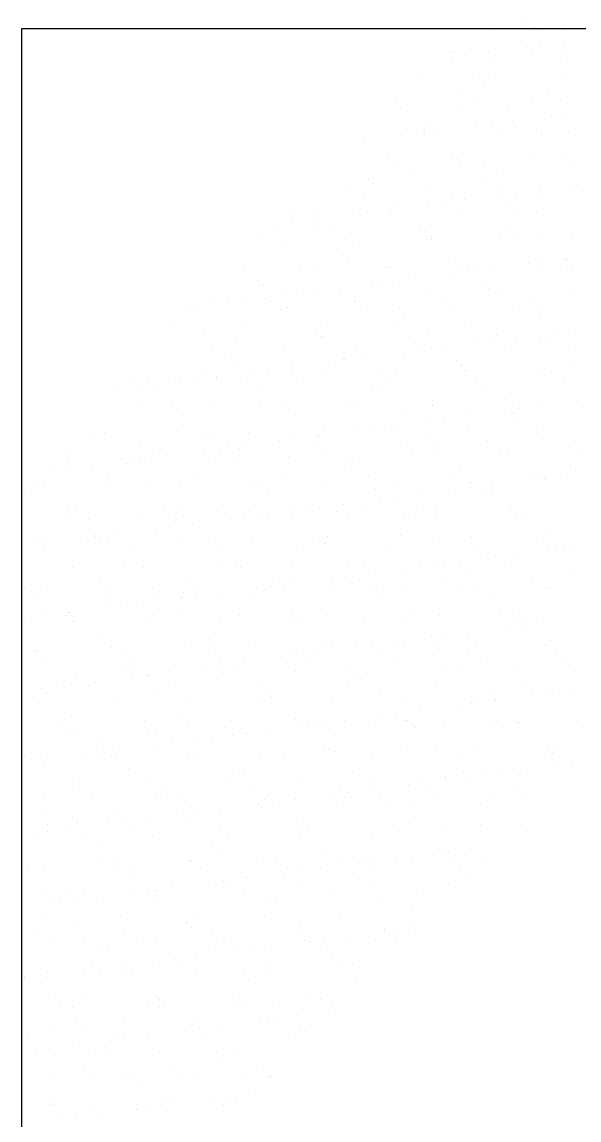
# Model space of a CAD drawing. Header units: inches. Extents: x 8.4 to 50.9, y 14.4 to 39.2.
# Drawn here: x 9.2084 to 9.3085, y 25.3516 to 25.5487 of the extents above; entities that cross this region are included whole.
import ezdxf

# ---------------------------------------------------------------- set-up
doc = ezdxf.new("R2010")
doc.units = ezdxf.units.IN
doc.header["$MEASUREMENT"] = 0
doc.layers.add('02', color=2, linetype='Continuous')

msp = doc.modelspace()

# ---------------------------------------------------------------- linework, layer by layer
at = {"layer": '02'}
for p, q in [((9.2084, 24.95396), (9.2084, 25.5475)), ((9.2084, 25.5475), (9.4084, 25.5475)), ((9.2931, 25.54829), (9.2931, 25.54829)), ((9.29895, 25.54867), (9.29895, 25.54867)), ((9.30058, 25.54759), (9.30058, 25.54759)), ((9.30106, 25.54732), (9.30106, 25.54732)), ((9.30589, 25.54823), (9.30589, 25.54823)), ((9.29894, 25.54412), (9.29894, 25.54412)), ((9.29986, 25.5436), (9.29986, 25.5436)), ((9.30155, 25.54447), (9.30155, 25.54447)), ((9.30561, 25.545), (9.30561, 25.545)), ((9.28549, 25.54235), (9.28549, 25.54235)), ((9.28555, 25.5432), (9.28555, 25.5432)), ((9.28636, 25.54312), (9.28636, 25.54312)), ((9.28809, 25.54269), (9.28809, 25.54269)), ((9.29215, 25.54323), (9.29215, 25.54323)), ((9.29308, 25.54246), (9.29308, 25.54246)), ((9.30556, 25.54303), (9.30556, 25.54303)), ((9.30648, 25.54219), (9.30648, 25.54219)), ((9.28033, 25.53849), (9.28033, 25.53849)), ((9.29053, 25.53864), (9.29053, 25.53864)), ((9.29145, 25.5378), (9.29145, 25.5378)), ((9.29341, 25.53866), (9.29341, 25.53866)), ((9.30621, 25.5386), (9.30621, 25.5386)), ((9.28742, 25.53612), (9.28742, 25.53612)), ((9.30299, 25.53615), (9.30299, 25.53615)), ((9.27549, 25.53425), (9.27549, 25.53425)), ((9.28952, 25.53478), (9.28952, 25.53478)), ((9.2958, 25.53381), (9.2958, 25.53381)), ((9.30018, 25.53397), (9.30018, 25.53397)), ((9.30509, 25.5348), (9.30509, 25.5348)), ((9.27642, 25.53341), (9.27642, 25.53341)), ((9.28667, 25.53348), (9.28667, 25.53348)), ((9.30355, 25.53178), (9.30355, 25.53178)), ((9.30616, 25.53213), (9.30616, 25.53213)), ((9.28154, 25.52991), (9.28154, 25.52991)), ((9.2901, 25.53001), (9.2901, 25.53001)), ((9.2927, 25.53036), (9.2927, 25.53036)), ((9.29676, 25.53089), (9.29676, 25.53089)), ((9.29711, 25.52994), (9.29711, 25.52994)), ((9.27664, 25.52824), (9.27664, 25.52824)), ((9.27924, 25.52858), (9.27924, 25.52858)), ((9.28064, 25.52886), (9.28064, 25.52886)), ((9.28077, 25.52942), (9.28077, 25.52942)), ((9.2833, 25.52912), (9.2833, 25.52912)), ((9.29373, 25.52902), (9.29373, 25.52902)), ((9.30077, 25.52925), (9.30077, 25.52925)), ((9.30169, 25.52841), (9.30169, 25.52841)), ((9.30652, 25.52896), (9.30652, 25.52896)), ((9.26985, 25.52735), (9.26985, 25.52735)), ((9.2742, 25.52391), (9.2742, 25.52391)), ((9.28574, 25.52486), (9.28574, 25.52486)), ((9.28666, 25.52402), (9.28666, 25.52402)), ((9.28699, 25.52385), (9.28699, 25.52385)), ((9.30049, 25.52434), (9.30049, 25.52434)), ((9.30604, 25.52442), (9.30604, 25.52442)), ((9.27588, 25.52357), (9.27588, 25.52357)), ((9.27799, 25.52223), (9.27799, 25.52223)), ((9.29145, 25.5236), (9.29145, 25.5236)), ((9.29356, 25.52226), (9.29356, 25.52226)), ((9.30702, 25.52363), (9.30702, 25.52363)), ((9.27071, 25.52047), (9.27071, 25.52047)), ((9.29101, 25.52003), (9.29101, 25.52003)), ((9.26745, 25.51874), (9.26745, 25.51874)), ((9.27163, 25.51963), (9.27163, 25.51963)), ((9.28096, 25.51922), (9.28096, 25.51922)), ((9.29404, 25.51939), (9.29404, 25.51939)), ((9.29731, 25.51802), (9.29731, 25.51802)), ((9.30137, 25.51855), (9.30137, 25.51855)), ((9.30684, 25.51933), (9.30684, 25.51933)), ((9.30816, 25.51945), (9.30816, 25.51945)), ((9.27001, 25.51736), (9.27001, 25.51736)), ((9.28125, 25.5159), (9.28125, 25.5159)), ((9.28385, 25.51624), (9.28385, 25.51624)), ((9.28558, 25.51739), (9.28558, 25.51739)), ((9.28791, 25.51678), (9.28791, 25.51678)), ((9.29471, 25.51767), (9.29471, 25.51767)), ((9.30115, 25.51742), (9.30115, 25.51742)), ((9.2566, 25.51524), (9.2566, 25.51524)), ((9.26142, 25.51411), (9.26142, 25.51411)), ((9.26779, 25.51413), (9.26779, 25.51413)), ((9.27039, 25.51447), (9.27039, 25.51447)), ((9.27446, 25.51501), (9.27446, 25.51501)), ((9.27451, 25.51428), (9.27451, 25.51428)), ((9.27598, 25.51564), (9.27598, 25.51564)), ((9.2873, 25.51421), (9.2873, 25.51421)), ((9.29599, 25.51547), (9.29599, 25.51547)), ((9.29691, 25.51463), (9.29691, 25.51463)), ((9.30081, 25.5147), (9.30081, 25.5147)), ((9.25433, 25.51236), (9.25433, 25.51236)), ((9.25693, 25.5127), (9.25693, 25.5127)), ((9.261, 25.51324), (9.261, 25.51324)), ((9.26095, 25.51126), (9.26095, 25.51126)), ((9.26435, 25.51102), (9.26435, 25.51102)), ((9.27992, 25.51105), (9.27992, 25.51105)), ((9.28096, 25.51108), (9.28096, 25.51108)), ((9.28188, 25.51024), (9.28188, 25.51024)), ((9.29549, 25.51108), (9.29549, 25.51108)), ((9.30126, 25.51064), (9.30126, 25.51064)), ((9.25089, 25.50965), (9.25089, 25.50965)), ((9.25498, 25.50916), (9.25498, 25.50916)), ((9.26646, 25.50968), (9.26646, 25.50968)), ((9.26777, 25.5091), (9.26777, 25.5091)), ((9.28127, 25.50959), (9.28127, 25.50959)), ((9.28203, 25.50971), (9.28203, 25.50971)), ((9.29436, 25.50976), (9.29436, 25.50976)), ((9.2976, 25.50973), (9.2976, 25.50973)), ((9.30715, 25.50969), (9.30715, 25.50969)), ((9.26593, 25.5067), (9.26593, 25.5067)), ((9.28623, 25.50625), (9.28623, 25.50625)), ((9.30598, 25.50621), (9.30598, 25.50621)), ((9.30624, 25.50608), (9.30624, 25.50608)), ((9.24823, 25.50399), (9.24823, 25.50399)), ((9.25848, 25.50481), (9.25848, 25.50481)), ((9.26174, 25.50448), (9.26174, 25.50448)), ((9.26685, 25.50585), (9.26685, 25.50585)), ((9.27405, 25.50484), (9.27405, 25.50484)), ((9.27483, 25.50464), (9.27483, 25.50464)), ((9.28762, 25.50458), (9.28762, 25.50458)), ((9.28962, 25.50487), (9.28962, 25.50487)), ((9.29252, 25.50444), (9.29252, 25.50444)), ((9.29932, 25.50534), (9.29932, 25.50534)), ((9.30112, 25.50507), (9.30112, 25.50507)), ((9.30192, 25.50568), (9.30192, 25.50568)), ((9.30519, 25.5049), (9.30519, 25.5049)), ((9.30716, 25.50524), (9.30716, 25.50524)), ((9.2509, 25.50231), (9.2509, 25.50231)), ((9.275, 25.50213), (9.275, 25.50213)), ((9.27907, 25.50267), (9.27907, 25.50267)), ((9.28586, 25.50356), (9.28586, 25.50356)), ((9.28846, 25.50391), (9.28846, 25.50391)), ((9.25182, 25.50146), (9.25182, 25.50146)), ((9.26154, 25.50036), (9.26154, 25.50036)), ((9.26561, 25.5009), (9.26561, 25.5009)), ((9.2712, 25.50187), (9.2712, 25.50187)), ((9.2724, 25.50179), (9.2724, 25.50179)), ((9.29121, 25.50169), (9.29121, 25.50169)), ((9.29213, 25.50085), (9.29213, 25.50085)), ((9.29467, 25.50012), (9.29467, 25.50012)), ((9.30747, 25.50006), (9.30747, 25.50006)), ((9.2422, 25.49936), (9.2422, 25.49936)), ((9.24548, 25.49825), (9.24548, 25.49825)), ((9.24808, 25.49859), (9.24808, 25.49859)), ((9.25215, 25.49913), (9.25215, 25.49913)), ((9.25282, 25.49847), (9.25282, 25.49847)), ((9.25529, 25.49953), (9.25529, 25.49953)), ((9.25894, 25.50002), (9.25894, 25.50002)), ((9.26808, 25.49947), (9.26808, 25.49947)), ((9.26839, 25.4985), (9.26839, 25.4985)), ((9.28159, 25.49995), (9.28159, 25.49995)), ((9.28396, 25.49853), (9.28396, 25.49853)), ((9.29953, 25.49856), (9.29953, 25.49856)), ((9.23869, 25.49735), (9.23869, 25.49735)), ((9.23936, 25.4971), (9.23936, 25.4971)), ((9.25493, 25.49713), (9.25493, 25.49713)), ((9.25617, 25.49748), (9.25617, 25.49748)), ((9.2705, 25.49716), (9.2705, 25.49716)), ((9.27618, 25.4973), (9.27618, 25.4973)), ((9.2771, 25.49646), (9.2771, 25.49646)), ((9.28607, 25.49719), (9.28607, 25.49719)), ((9.29648, 25.49686), (9.29648, 25.49686)), ((9.30164, 25.49721), (9.30164, 25.49721)), ((9.23576, 25.49442), (9.23576, 25.49442)), ((9.24855, 25.49435), (9.24855, 25.49435)), ((9.26205, 25.49484), (9.26205, 25.49484)), ((9.27514, 25.49501), (9.27514, 25.49501)), ((9.28793, 25.49495), (9.28793, 25.49495)), ((9.30144, 25.49543), (9.30144, 25.49543)), ((9.24114, 25.49309), (9.24114, 25.49309)), ((9.24695, 25.49227), (9.24695, 25.49227)), ((9.26115, 25.49292), (9.26115, 25.49292)), ((9.26252, 25.49229), (9.26252, 25.49229)), ((9.27809, 25.49232), (9.27809, 25.49232)), ((9.28145, 25.49247), (9.28145, 25.49247)), ((9.29366, 25.49235), (9.29366, 25.49235)), ((9.30146, 25.4923), (9.30146, 25.4923)), ((9.30393, 25.493), (9.30393, 25.493)), ((9.30653, 25.49334), (9.30653, 25.49334)), ((9.26207, 25.49207), (9.26207, 25.49207)), ((9.2819, 25.49032), (9.2819, 25.49032)), ((9.28368, 25.49033), (9.28368, 25.49033)), ((9.29047, 25.49122), (9.29047, 25.49122)), ((9.29307, 25.49157), (9.29307, 25.49157)), ((9.29499, 25.49049), (9.29499, 25.49049)), ((9.29713, 25.4921), (9.29713, 25.4921)), ((9.30238, 25.49146), (9.30238, 25.49146)), ((9.30778, 25.49043), (9.30778, 25.49043)), ((9.24252, 25.48973), (9.24252, 25.48973)), ((9.24612, 25.48853), (9.24612, 25.48853)), ((9.25561, 25.48989), (9.25561, 25.48989)), ((9.2684, 25.48983), (9.2684, 25.48983)), ((9.27022, 25.48856), (9.27022, 25.48856)), ((9.27701, 25.48945), (9.27701, 25.48945)), ((9.27961, 25.4898), (9.27961, 25.4898)), ((9.24704, 25.48768), (9.24704, 25.48768)), ((9.25269, 25.48625), (9.25269, 25.48625)), ((9.25676, 25.48679), (9.25676, 25.48679)), ((9.26355, 25.48768), (9.26355, 25.48768)), ((9.26615, 25.48802), (9.26615, 25.48802)), ((9.26642, 25.48809), (9.26642, 25.48809)), ((9.28643, 25.48791), (9.28643, 25.48791)), ((9.28735, 25.48707), (9.28735, 25.48707)), ((9.30673, 25.48747), (9.30673, 25.48747)), ((9.22782, 25.48455), (9.22782, 25.48455)), ((9.23607, 25.48478), (9.23607, 25.48478)), ((9.23923, 25.48448), (9.23923, 25.48448)), ((9.24129, 25.48592), (9.24129, 25.48592)), ((9.2433, 25.48501), (9.2433, 25.48501)), ((9.24339, 25.48458), (9.24339, 25.48458)), ((9.24886, 25.48472), (9.24886, 25.48472)), ((9.25009, 25.48591), (9.25009, 25.48591)), ((9.25686, 25.48595), (9.25686, 25.48595)), ((9.25896, 25.48461), (9.25896, 25.48461)), ((9.26237, 25.48521), (9.26237, 25.48521)), ((9.27243, 25.48598), (9.27243, 25.48598)), ((9.27453, 25.48464), (9.27453, 25.48464)), ((9.27546, 25.48537), (9.27546, 25.48537)), ((9.288, 25.48601), (9.288, 25.48601)), ((9.28825, 25.48531), (9.28825, 25.48531)), ((9.29011, 25.48467), (9.29011, 25.48467)), ((9.30175, 25.4858), (9.30175, 25.4858)), ((9.30357, 25.48604), (9.30357, 25.48604)), ((9.30568, 25.48469), (9.30568, 25.48469)), ((9.22577, 25.48271), (9.22577, 25.48271)), ((9.22984, 25.48324), (9.22984, 25.48324)), ((9.23109, 25.48414), (9.23109, 25.48414)), ((9.23201, 25.4833), (9.23201, 25.4833)), ((9.23663, 25.48414), (9.23663, 25.48414)), ((9.25139, 25.4837), (9.25139, 25.4837)), ((9.2714, 25.48353), (9.2714, 25.48353)), ((9.27232, 25.48268), (9.27232, 25.48268)), ((9.2917, 25.48308), (9.2917, 25.48308)), ((9.28222, 25.48069), (9.28222, 25.48069)), ((9.2953, 25.48085), (9.2953, 25.48085)), ((9.3081, 25.48079), (9.3081, 25.48079)), ((9.22933, 25.47961), (9.22933, 25.47961)), ((9.23541, 25.47972), (9.23541, 25.47972)), ((9.23636, 25.47931), (9.23636, 25.47931)), ((9.24283, 25.48009), (9.24283, 25.48009)), ((9.25098, 25.47974), (9.25098, 25.47974)), ((9.25592, 25.48026), (9.25592, 25.48026)), ((9.25636, 25.47914), (9.25636, 25.47914)), ((9.26655, 25.47977), (9.26655, 25.47977)), ((9.26871, 25.4802), (9.26871, 25.4802)), ((9.27667, 25.4787), (9.27667, 25.4787)), ((9.28213, 25.4798), (9.28213, 25.4798)), ((9.29508, 25.47889), (9.29508, 25.47889)), ((9.29667, 25.47852), (9.29667, 25.47852)), ((9.29768, 25.47923), (9.29768, 25.47923)), ((9.2977, 25.47983), (9.2977, 25.47983)), ((9.30174, 25.47976), (9.30174, 25.47976)), ((9.25729, 25.47829), (9.25729, 25.47829)), ((9.28162, 25.47711), (9.28162, 25.47711)), ((9.28422, 25.47746), (9.28422, 25.47746)), ((9.28829, 25.47799), (9.28829, 25.47799)), ((9.2976, 25.47768), (9.2976, 25.47768)), ((9.22133, 25.47492), (9.22133, 25.47492)), ((9.2233, 25.47498), (9.2233, 25.47498)), ((9.23639, 25.47515), (9.23639, 25.47515)), ((9.24133, 25.47475), (9.24133, 25.47475)), ((9.24918, 25.47509), (9.24918, 25.47509)), ((9.26137, 25.47445), (9.26137, 25.47445)), ((9.26268, 25.47557), (9.26268, 25.47557)), ((9.26816, 25.47534), (9.26816, 25.47534)), ((9.27076, 25.47568), (9.27076, 25.47568)), ((9.27483, 25.47622), (9.27483, 25.47622)), ((9.27577, 25.47574), (9.27577, 25.47574)), ((9.28856, 25.47568), (9.28856, 25.47568)), ((9.30207, 25.47616), (9.30207, 25.47616)), ((9.22975, 25.47337), (9.22975, 25.47337)), ((9.24226, 25.4739), (9.24226, 25.4739)), ((9.24532, 25.4734), (9.24532, 25.4734)), ((9.24791, 25.47268), (9.24791, 25.47268)), ((9.2547, 25.47357), (9.2547, 25.47357)), ((9.2573, 25.47391), (9.2573, 25.47391)), ((9.26089, 25.47343), (9.26089, 25.47343)), ((9.26164, 25.47431), (9.26164, 25.47431)), ((9.27646, 25.47346), (9.27646, 25.47346)), ((9.28164, 25.47414), (9.28164, 25.47414)), ((9.28257, 25.47329), (9.28257, 25.47329)), ((9.29204, 25.47349), (9.29204, 25.47349)), ((9.30195, 25.47369), (9.30195, 25.47369)), ((9.30761, 25.47352), (9.30761, 25.47352)), ((9.21629, 25.472), (9.21629, 25.472)), ((9.23186, 25.47203), (9.23186, 25.47203)), ((9.23445, 25.4709), (9.23445, 25.4709)), ((9.24124, 25.4718), (9.24124, 25.4718)), ((9.24384, 25.47214), (9.24384, 25.47214)), ((9.24743, 25.47206), (9.24743, 25.47206)), ((9.25624, 25.47063), (9.25624, 25.47063)), ((9.263, 25.47209), (9.263, 25.47209)), ((9.26903, 25.47057), (9.26903, 25.47057)), ((9.27857, 25.47212), (9.27857, 25.47212)), ((9.28253, 25.47105), (9.28253, 25.47105)), ((9.29414, 25.47214), (9.29414, 25.47214)), ((9.29562, 25.47122), (9.29562, 25.47122)), ((9.30841, 25.47116), (9.30841, 25.47116)), ((9.21685, 25.47003), (9.21685, 25.47003)), ((9.21693, 25.4686), (9.21693, 25.4686)), ((9.22099, 25.46913), (9.22099, 25.46913)), ((9.2263, 25.47036), (9.2263, 25.47036)), ((9.22722, 25.46952), (9.22722, 25.46952)), ((9.22778, 25.47003), (9.22778, 25.47003)), ((9.22964, 25.46997), (9.22964, 25.46997)), ((9.23038, 25.47037), (9.23038, 25.47037)), ((9.24315, 25.47046), (9.24315, 25.47046)), ((9.24661, 25.46992), (9.24661, 25.46992)), ((9.26661, 25.46975), (9.26661, 25.46975)), ((9.26753, 25.4689), (9.26753, 25.4689)), ((9.28691, 25.4693), (9.28691, 25.4693)), ((9.30692, 25.46913), (9.30692, 25.46913)), ((9.21432, 25.46825), (9.21432, 25.46825)), ((9.22388, 25.46717), (9.22388, 25.46717)), ((9.23945, 25.4672), (9.23945, 25.4672)), ((9.25502, 25.46722), (9.25502, 25.46722)), ((9.27059, 25.46725), (9.27059, 25.46725)), ((9.28616, 25.46728), (9.28616, 25.46728)), ((9.29969, 25.46655), (9.29969, 25.46655)), ((9.30173, 25.46731), (9.30173, 25.46731)), ((9.30229, 25.46689), (9.30229, 25.46689)), ((9.30635, 25.46742), (9.30635, 25.46742)), ((9.30784, 25.46829), (9.30784, 25.46829)), ((9.21011, 25.46486), (9.21011, 25.46486)), ((9.21127, 25.46597), (9.21127, 25.46597)), ((9.21219, 25.46513), (9.21219, 25.46513)), ((9.22361, 25.46535), (9.22361, 25.46535)), ((9.23157, 25.46553), (9.23157, 25.46553)), ((9.2367, 25.46551), (9.2367, 25.46551)), ((9.24949, 25.46545), (9.24949, 25.46545)), ((9.25158, 25.46536), (9.25158, 25.46536)), ((9.263, 25.46594), (9.263, 25.46594)), ((9.27188, 25.46492), (9.27188, 25.46492)), ((9.27609, 25.46611), (9.27609, 25.46611)), ((9.28623, 25.46477), (9.28623, 25.46477)), ((9.28883, 25.46512), (9.28883, 25.46512)), ((9.28888, 25.46604), (9.28888, 25.46604)), ((9.29189, 25.46474), (9.29189, 25.46474)), ((9.2929, 25.46565), (9.2929, 25.46565)), ((9.30238, 25.46653), (9.30238, 25.46653)), ((9.2525, 25.46451), (9.2525, 25.46451)), ((9.27277, 25.463), (9.27277, 25.463)), ((9.27537, 25.46335), (9.27537, 25.46335)), ((9.27944, 25.46388), (9.27944, 25.46388)), ((9.29281, 25.4639), (9.29281, 25.4639)), ((9.21654, 25.46114), (9.21654, 25.46114)), ((9.21822, 25.46083), (9.21822, 25.46083)), ((9.23379, 25.46085), (9.23379, 25.46085)), ((9.23655, 25.46097), (9.23655, 25.46097)), ((9.24346, 25.46083), (9.24346, 25.46083)), ((9.24936, 25.46088), (9.24936, 25.46088)), ((9.25655, 25.46099), (9.25655, 25.46099)), ((9.25931, 25.46123), (9.25931, 25.46123)), ((9.26191, 25.46157), (9.26191, 25.46157)), ((9.26493, 25.46091), (9.26493, 25.46091)), ((9.26598, 25.46211), (9.26598, 25.46211)), ((9.26934, 25.46093), (9.26934, 25.46093)), ((9.2805, 25.46094), (9.2805, 25.46094)), ((9.28285, 25.46142), (9.28285, 25.46142)), ((9.29593, 25.46158), (9.29593, 25.46158)), ((9.29607, 25.46097), (9.29607, 25.46097)), ((9.21717, 25.4604), (9.21717, 25.4604)), ((9.22033, 25.45948), (9.22033, 25.45948)), ((9.22996, 25.46034), (9.22996, 25.46034)), ((9.2359, 25.45951), (9.2359, 25.45951)), ((9.23747, 25.46013), (9.23747, 25.46013)), ((9.24585, 25.45946), (9.24585, 25.45946)), ((9.24845, 25.4598), (9.24845, 25.4598)), ((9.25147, 25.45954), (9.25147, 25.45954)), ((9.25252, 25.46034), (9.25252, 25.46034)), ((9.25685, 25.46053), (9.25685, 25.46053)), ((9.26704, 25.45957), (9.26704, 25.45957)), ((9.27686, 25.46036), (9.27686, 25.46036)), ((9.27778, 25.45951), (9.27778, 25.45951)), ((9.28261, 25.4596), (9.28261, 25.4596)), ((9.29716, 25.45991), (9.29716, 25.45991)), ((9.29818, 25.45962), (9.29818, 25.45962)), ((9.2256, 25.45679), (9.2256, 25.45679)), ((9.23239, 25.45769), (9.23239, 25.45769)), ((9.23499, 25.45803), (9.23499, 25.45803)), ((9.23906, 25.45856), (9.23906, 25.45856)), ((9.3027, 25.4569), (9.3027, 25.4569)), ((9.21043, 25.45523), (9.21043, 25.45523)), ((9.21214, 25.45502), (9.21214, 25.45502)), ((9.21893, 25.45592), (9.21893, 25.45592)), ((9.22152, 25.45658), (9.22152, 25.45658)), ((9.22154, 25.45626), (9.22154, 25.45626)), ((9.22244, 25.45574), (9.22244, 25.45574)), ((9.22393, 25.45571), (9.22393, 25.45571)), ((9.23702, 25.45588), (9.23702, 25.45588)), ((9.24182, 25.45614), (9.24182, 25.45614)), ((9.24981, 25.45582), (9.24981, 25.45582)), ((9.26183, 25.45597), (9.26183, 25.45597)), ((9.26275, 25.45512), (9.26275, 25.45512)), ((9.26331, 25.4563), (9.26331, 25.4563)), ((9.27463, 25.45473), (9.27463, 25.45473)), ((9.2764, 25.45647), (9.2764, 25.45647)), ((9.28213, 25.45553), (9.28213, 25.45553)), ((9.28919, 25.45641), (9.28919, 25.45641)), ((9.2902, 25.45476), (9.2902, 25.45476)), ((9.30214, 25.45535), (9.30214, 25.45535)), ((9.30577, 25.45479), (9.30577, 25.45479)), ((9.21235, 25.45462), (9.21235, 25.45462)), ((9.22792, 25.45465), (9.22792, 25.45465)), ((9.24349, 25.45468), (9.24349, 25.45468)), ((9.25906, 25.4547), (9.25906, 25.4547)), ((9.29344, 25.45278), (9.29344, 25.45278)), ((9.29751, 25.45331), (9.29751, 25.45331)), ((9.30306, 25.45451), (9.30306, 25.45451)), ((9.3043, 25.45421), (9.3043, 25.45421)), ((9.3069, 25.45455), (9.3069, 25.45455)), ((9.22679, 25.45175), (9.22679, 25.45175)), ((9.24378, 25.45119), (9.24378, 25.45119)), ((9.2468, 25.45158), (9.2468, 25.45158)), ((9.25687, 25.45136), (9.25687, 25.45136)), ((9.2671, 25.45114), (9.2671, 25.45114)), ((9.26966, 25.4513), (9.26966, 25.4513)), ((9.27998, 25.45101), (9.27998, 25.45101)), ((9.28316, 25.45178), (9.28316, 25.45178)), ((9.28405, 25.45154), (9.28405, 25.45154)), ((9.28711, 25.45097), (9.28711, 25.45097)), ((9.29084, 25.45244), (9.29084, 25.45244)), ((9.29625, 25.45195), (9.29625, 25.45195)), ((9.21748, 25.45077), (9.21748, 25.45077)), ((9.23027, 25.4507), (9.23027, 25.4507)), ((9.24772, 25.45073), (9.24772, 25.45073)), ((9.26392, 25.44889), (9.26392, 25.44889)), ((9.26652, 25.44923), (9.26652, 25.44923)), ((9.27059, 25.44977), (9.27059, 25.44977)), ((9.27738, 25.45066), (9.27738, 25.45066)), ((9.28803, 25.45012), (9.28803, 25.45012)), ((9.30741, 25.45052), (9.30741, 25.45052)), ((9.2088, 25.44693), (9.2088, 25.44693)), ((9.21176, 25.44736), (9.21176, 25.44736)), ((9.22226, 25.44831), (9.22226, 25.44831)), ((9.22437, 25.44696), (9.22437, 25.44696)), ((9.23177, 25.44719), (9.23177, 25.44719)), ((9.23783, 25.44833), (9.23783, 25.44833)), ((9.23994, 25.44699), (9.23994, 25.44699)), ((9.25046, 25.44712), (9.25046, 25.44712)), ((9.25306, 25.44746), (9.25306, 25.44746)), ((9.2534, 25.44836), (9.2534, 25.44836)), ((9.25551, 25.44702), (9.25551, 25.44702)), ((9.25713, 25.448), (9.25713, 25.448)), ((9.26897, 25.44839), (9.26897, 25.44839)), ((9.27108, 25.44705), (9.27108, 25.44705)), ((9.28454, 25.44842), (9.28454, 25.44842)), ((9.28665, 25.44708), (9.28665, 25.44708)), ((9.30011, 25.44845), (9.30011, 25.44845)), ((9.30222, 25.4471), (9.30222, 25.4471)), ((9.30301, 25.44726), (9.30301, 25.44726)), ((9.21074, 25.44559), (9.21074, 25.44559)), ((9.22424, 25.44608), (9.22424, 25.44608)), ((9.23269, 25.44635), (9.23269, 25.44635)), ((9.237, 25.44535), (9.237, 25.44535)), ((9.23733, 25.44625), (9.23733, 25.44625)), ((9.2396, 25.44569), (9.2396, 25.44569)), ((9.24367, 25.44623), (9.24367, 25.44623)), ((9.25012, 25.44618), (9.25012, 25.44618)), ((9.25207, 25.44675), (9.25207, 25.44675)), ((9.26363, 25.44667), (9.26363, 25.44667)), ((9.27208, 25.44658), (9.27208, 25.44658)), ((9.273, 25.44573), (9.273, 25.44573)), ((9.27672, 25.44684), (9.27672, 25.44684)), ((9.28951, 25.44678), (9.28951, 25.44678)), ((9.29238, 25.44613), (9.29238, 25.44613)), ((9.22354, 25.44358), (9.22354, 25.44358)), ((9.22615, 25.44392), (9.22615, 25.44392)), ((9.23021, 25.44445), (9.23021, 25.44445)), ((9.21008, 25.4418), (9.21008, 25.4418)), ((9.21269, 25.44215), (9.21269, 25.44215)), ((9.21639, 25.4421), (9.21639, 25.4421)), ((9.21674, 25.4428), (9.21674, 25.4428)), ((9.21675, 25.44268), (9.21675, 25.44268)), ((9.21766, 25.44196), (9.21766, 25.44196)), ((9.2178, 25.44113), (9.2178, 25.44113)), ((9.23059, 25.44107), (9.23059, 25.44107)), ((9.23196, 25.44213), (9.23196, 25.44213)), ((9.23704, 25.44236), (9.23704, 25.44236)), ((9.24409, 25.44156), (9.24409, 25.44156)), ((9.24753, 25.44215), (9.24753, 25.44215)), ((9.25705, 25.44219), (9.25705, 25.44219)), ((9.25718, 25.44172), (9.25718, 25.44172)), ((9.25797, 25.44134), (9.25797, 25.44134)), ((9.2631, 25.44218), (9.2631, 25.44218)), ((9.26997, 25.44166), (9.26997, 25.44166)), ((9.27735, 25.44175), (9.27735, 25.44175)), ((9.27867, 25.44221), (9.27867, 25.44221)), ((9.28348, 25.44215), (9.28348, 25.44215)), ((9.29424, 25.44224), (9.29424, 25.44224)), ((9.29656, 25.44232), (9.29656, 25.44232)), ((9.29736, 25.44157), (9.29736, 25.44157)), ((9.30212, 25.44097), (9.30212, 25.44097)), ((9.28866, 25.4392), (9.28866, 25.4392)), ((9.29545, 25.4401), (9.29545, 25.4401)), ((9.29805, 25.44044), (9.29805, 25.44044)), ((9.29828, 25.44073), (9.29828, 25.44073)), ((9.22201, 25.43797), (9.22201, 25.43797)), ((9.24202, 25.4378), (9.24202, 25.4378)), ((9.26232, 25.43736), (9.26232, 25.43736)), ((9.26394, 25.43704), (9.26394, 25.43704)), ((9.2752, 25.43743), (9.2752, 25.43743)), ((9.27703, 25.4372), (9.27703, 25.4372)), ((9.28199, 25.43833), (9.28199, 25.43833)), ((9.28233, 25.43719), (9.28233, 25.43719)), ((9.28459, 25.43867), (9.28459, 25.43867)), ((9.28982, 25.43714), (9.28982, 25.43714)), ((9.30333, 25.43763), (9.30333, 25.43763)), ((9.21073, 25.43576), (9.21073, 25.43576)), ((9.21106, 25.43596), (9.21106, 25.43596)), ((9.22456, 25.43644), (9.22456, 25.43644)), ((9.2263, 25.43579), (9.2263, 25.43579)), ((9.23765, 25.43661), (9.23765, 25.43661)), ((9.24187, 25.43581), (9.24187, 25.43581)), ((9.24294, 25.43696), (9.24294, 25.43696)), ((9.25044, 25.43655), (9.25044, 25.43655)), ((9.25744, 25.43584), (9.25744, 25.43584)), ((9.25767, 25.43512), (9.25767, 25.43512)), ((9.26174, 25.43566), (9.26174, 25.43566)), ((9.26853, 25.43655), (9.26853, 25.43655)), ((9.27113, 25.4369), (9.27113, 25.4369)), ((9.27301, 25.43587), (9.27301, 25.43587)), ((9.28325, 25.43634), (9.28325, 25.43634)), ((9.28858, 25.4359), (9.28858, 25.4359)), ((9.30263, 25.43674), (9.30263, 25.43674)), ((9.30415, 25.43593), (9.30415, 25.43593)), ((9.21283, 25.43441), (9.21283, 25.43441)), ((9.22699, 25.43341), (9.22699, 25.43341)), ((9.2284, 25.43444), (9.2284, 25.43444)), ((9.24398, 25.43447), (9.24398, 25.43447)), ((9.24421, 25.43335), (9.24421, 25.43335)), ((9.24828, 25.43389), (9.24828, 25.43389)), ((9.25507, 25.43478), (9.25507, 25.43478)), ((9.25955, 25.4345), (9.25955, 25.4345)), ((9.27512, 25.43453), (9.27512, 25.43453)), ((9.29069, 25.43456), (9.29069, 25.43456)), ((9.30626, 25.43458), (9.30626, 25.43458)), ((9.21811, 25.4315), (9.21811, 25.4315)), ((9.22791, 25.43257), (9.22791, 25.43257)), ((9.22815, 25.43124), (9.22815, 25.43124)), ((9.23076, 25.43158), (9.23076, 25.43158)), ((9.2309, 25.43144), (9.2309, 25.43144)), ((9.23482, 25.43212), (9.23482, 25.43212)), ((9.24161, 25.43301), (9.24161, 25.43301)), ((9.24441, 25.43192), (9.24441, 25.43192)), ((9.24729, 25.43297), (9.24729, 25.43297)), ((9.2575, 25.43209), (9.2575, 25.43209)), ((9.2673, 25.4328), (9.2673, 25.4328)), ((9.26822, 25.43195), (9.26822, 25.43195)), ((9.27029, 25.43203), (9.27029, 25.43203)), ((9.28379, 25.43252), (9.28379, 25.43252)), ((9.2876, 25.43236), (9.2876, 25.43236)), ((9.29688, 25.43268), (9.29688, 25.43268)), ((9.30761, 25.43218), (9.30761, 25.43218)), ((9.21469, 25.42947), (9.21469, 25.42947)), ((9.2173, 25.42981), (9.2173, 25.42981)), ((9.22042, 25.42958), (9.22042, 25.42958)), ((9.22136, 25.43034), (9.22136, 25.43034)), ((9.236, 25.42961), (9.236, 25.42961)), ((9.25157, 25.42963), (9.25157, 25.42963)), ((9.26714, 25.42966), (9.26714, 25.42966)), ((9.28271, 25.42969), (9.28271, 25.42969)), ((9.29828, 25.42972), (9.29828, 25.42972)), ((9.21196, 25.42902), (9.21196, 25.42902)), ((9.21288, 25.42818), (9.21288, 25.42818)), ((9.23226, 25.42858), (9.23226, 25.42858)), ((9.25227, 25.42841), (9.25227, 25.42841)), ((9.25319, 25.42757), (9.25319, 25.42757)), ((9.26426, 25.4274), (9.26426, 25.4274)), ((9.27257, 25.42797), (9.27257, 25.42797)), ((9.27735, 25.42757), (9.27735, 25.42757)), ((9.29014, 25.42751), (9.29014, 25.42751)), ((9.29257, 25.4278), (9.29257, 25.4278)), ((9.30006, 25.42776), (9.30006, 25.42776)), ((9.30266, 25.4281), (9.30266, 25.4281)), ((9.30364, 25.42799), (9.30364, 25.42799)), ((9.30673, 25.42864), (9.30673, 25.42864)), ((9.21137, 25.42632), (9.21137, 25.42632)), ((9.22487, 25.42681), (9.22487, 25.42681)), ((9.23796, 25.42698), (9.23796, 25.42698)), ((9.25075, 25.42692), (9.25075, 25.42692)), ((9.2866, 25.42599), (9.2866, 25.42599)), ((9.2892, 25.42633), (9.2892, 25.42633)), ((9.29327, 25.42686), (9.29327, 25.42686)), ((9.2935, 25.42695), (9.2935, 25.42695)), ((9.21476, 25.42324), (9.21476, 25.42324)), ((9.21723, 25.42419), (9.21723, 25.42419)), ((9.23033, 25.42326), (9.23033, 25.42326)), ((9.23723, 25.42402), (9.23723, 25.42402)), ((9.24591, 25.42329), (9.24591, 25.42329)), ((9.25754, 25.42358), (9.25754, 25.42358)), ((9.26148, 25.42332), (9.26148, 25.42332)), ((9.26635, 25.42332), (9.26635, 25.42332)), ((9.27314, 25.42421), (9.27314, 25.42421)), ((9.27574, 25.42456), (9.27574, 25.42456)), ((9.27705, 25.42335), (9.27705, 25.42335)), ((9.27754, 25.42341), (9.27754, 25.42341)), ((9.27981, 25.42509), (9.27981, 25.42509)), ((9.29262, 25.42338), (9.29262, 25.42338)), ((9.30819, 25.42341), (9.30819, 25.42341)), ((9.21687, 25.42189), (9.21687, 25.42189)), ((9.21843, 25.42186), (9.21843, 25.42186)), ((9.23122, 25.4218), (9.23122, 25.4218)), ((9.23244, 25.42192), (9.23244, 25.42192)), ((9.23816, 25.42318), (9.23816, 25.42318)), ((9.24472, 25.42229), (9.24472, 25.42229)), ((9.24801, 25.42195), (9.24801, 25.42195)), ((9.25289, 25.42155), (9.25289, 25.42155)), ((9.25781, 25.42246), (9.25781, 25.42246)), ((9.25968, 25.42244), (9.25968, 25.42244)), ((9.26228, 25.42279), (9.26228, 25.42279)), ((9.26358, 25.42198), (9.26358, 25.42198)), ((9.2706, 25.42239), (9.2706, 25.42239)), ((9.27847, 25.42256), (9.27847, 25.42256)), ((9.27915, 25.42201), (9.27915, 25.42201)), ((9.28411, 25.42288), (9.28411, 25.42288)), ((9.29473, 25.42203), (9.29473, 25.42203)), ((9.29719, 25.42305), (9.29719, 25.42305)), ((9.29785, 25.42297), (9.29785, 25.42297)), ((9.2222, 25.41963), (9.2222, 25.41963)), ((9.23943, 25.41978), (9.23943, 25.41978)), ((9.24622, 25.42067), (9.24622, 25.42067)), ((9.24882, 25.42101), (9.24882, 25.42101)), ((9.22191, 25.41747), (9.22191, 25.41747)), ((9.22313, 25.41879), (9.22313, 25.41879)), ((9.22597, 25.418), (9.22597, 25.418)), ((9.23276, 25.4189), (9.23276, 25.4189)), ((9.23537, 25.41924), (9.23537, 25.41924)), ((9.23828, 25.41734), (9.23828, 25.41734)), ((9.24251, 25.41919), (9.24251, 25.41919)), ((9.26251, 25.41902), (9.26251, 25.41902)), ((9.26344, 25.41817), (9.26344, 25.41817)), ((9.26457, 25.41777), (9.26457, 25.41777)), ((9.27766, 25.41794), (9.27766, 25.41794)), ((9.28282, 25.41858), (9.28282, 25.41858)), ((9.29045, 25.41787), (9.29045, 25.41787)), ((9.30282, 25.4184), (9.30282, 25.4184)), ((9.30374, 25.41756), (9.30374, 25.41756)), ((9.30396, 25.41836), (9.30396, 25.41836)), ((9.20845, 25.4157), (9.20845, 25.4157)), ((9.20889, 25.41703), (9.20889, 25.41703)), ((9.21169, 25.41669), (9.21169, 25.41669)), ((9.21251, 25.41623), (9.21251, 25.41623)), ((9.2193, 25.41713), (9.2193, 25.41713)), ((9.22446, 25.41706), (9.22446, 25.41706)), ((9.22519, 25.41718), (9.22519, 25.41718)), ((9.24003, 25.41709), (9.24003, 25.41709)), ((9.25107, 25.41728), (9.25107, 25.41728)), ((9.2556, 25.41711), (9.2556, 25.41711)), ((9.27117, 25.41714), (9.27117, 25.41714)), ((9.28675, 25.41717), (9.28675, 25.41717)), ((9.30232, 25.4172), (9.30232, 25.4172)), ((9.30467, 25.41542), (9.30467, 25.41542)), ((9.30727, 25.41576), (9.30727, 25.41576)), ((9.22748, 25.4148), (9.22748, 25.4148)), ((9.24748, 25.41463), (9.24748, 25.41463)), ((9.2484, 25.41379), (9.2484, 25.41379)), ((9.26779, 25.41419), (9.26779, 25.41419)), ((9.28779, 25.41402), (9.28779, 25.41402)), ((9.29121, 25.41365), (9.29121, 25.41365)), ((9.29381, 25.41399), (9.29381, 25.41399)), ((9.29751, 25.41341), (9.29751, 25.41341)), ((9.29788, 25.41453), (9.29788, 25.41453)), ((9.21874, 25.41223), (9.21874, 25.41223)), ((9.23153, 25.41217), (9.23153, 25.41217)), ((9.24504, 25.41265), (9.24504, 25.41265)), ((9.25813, 25.41282), (9.25813, 25.41282)), ((9.27092, 25.41276), (9.27092, 25.41276)), ((9.27775, 25.41188), (9.27775, 25.41188)), ((9.28035, 25.41222), (9.28035, 25.41222)), ((9.28442, 25.41325), (9.28442, 25.41325)), ((9.28442, 25.41275), (9.28442, 25.41275)), ((9.28871, 25.41317), (9.28871, 25.41317)), ((9.21245, 25.41041), (9.21245, 25.41041)), ((9.2188, 25.41072), (9.2188, 25.41072)), ((9.23245, 25.41024), (9.23245, 25.41024)), ((9.23437, 25.41074), (9.23437, 25.41074)), ((9.24994, 25.41077), (9.24994, 25.41077)), ((9.25205, 25.40943), (9.25205, 25.40943)), ((9.25275, 25.4098), (9.25275, 25.4098)), ((9.26429, 25.4101), (9.26429, 25.4101)), ((9.26551, 25.4108), (9.26551, 25.4108)), ((9.26689, 25.41045), (9.26689, 25.41045)), ((9.26762, 25.40946), (9.26762, 25.40946)), ((9.27096, 25.41098), (9.27096, 25.41098)), ((9.27276, 25.40963), (9.27276, 25.40963)), ((9.28108, 25.41083), (9.28108, 25.41083)), ((9.28319, 25.40949), (9.28319, 25.40949)), ((9.29666, 25.41086), (9.29666, 25.41086)), ((9.29876, 25.40951), (9.29876, 25.40951)), ((9.22091, 25.40937), (9.22091, 25.40937)), ((9.2255, 25.40754), (9.2255, 25.40754)), ((9.23337, 25.4094), (9.23337, 25.4094)), ((9.23648, 25.4094), (9.23648, 25.4094)), ((9.23859, 25.40771), (9.23859, 25.40771)), ((9.24404, 25.40744), (9.24404, 25.40744)), ((9.25083, 25.40833), (9.25083, 25.40833)), ((9.25138, 25.40765), (9.25138, 25.40765)), ((9.25343, 25.40867), (9.25343, 25.40867)), ((9.2575, 25.40921), (9.2575, 25.40921)), ((9.26489, 25.40813), (9.26489, 25.40813)), ((9.27368, 25.40878), (9.27368, 25.40878)), ((9.27798, 25.4083), (9.27798, 25.4083)), ((9.29077, 25.40824), (9.29077, 25.40824)), ((9.29306, 25.40919), (9.29306, 25.40919)), ((9.212, 25.40706), (9.212, 25.40706)), ((9.21742, 25.40585), (9.21742, 25.40585)), ((9.23058, 25.40567), (9.23058, 25.40567)), ((9.23737, 25.40656), (9.23737, 25.40656)), ((9.23998, 25.4069), (9.23998, 25.4069)), ((9.21293, 25.40451), (9.21293, 25.40451)), ((9.21712, 25.40389), (9.21712, 25.40389)), ((9.21834, 25.40501), (9.21834, 25.40501)), ((9.22391, 25.40479), (9.22391, 25.40479)), ((9.22652, 25.40513), (9.22652, 25.40513)), ((9.2285, 25.40454), (9.2285, 25.40454)), ((9.23772, 25.40541), (9.23772, 25.40541)), ((9.24407, 25.40457), (9.24407, 25.40457)), ((9.25773, 25.40524), (9.25773, 25.40524)), ((9.25865, 25.4044), (9.25865, 25.4044)), ((9.25964, 25.40459), (9.25964, 25.40459)), ((9.27521, 25.40462), (9.27521, 25.40462)), ((9.27803, 25.4048), (9.27803, 25.4048)), ((9.28474, 25.40361), (9.28474, 25.40361)), ((9.29078, 25.40465), (9.29078, 25.40465)), ((9.29804, 25.40463), (9.29804, 25.40463)), ((9.21046, 25.40302), (9.21046, 25.40302)), ((9.21306, 25.40336), (9.21306, 25.40336)), ((9.21906, 25.4026), (9.21906, 25.4026)), ((9.23185, 25.40253), (9.23185, 25.40253)), ((9.24535, 25.40302), (9.24535, 25.40302)), ((9.25844, 25.40319), (9.25844, 25.40319)), ((9.27123, 25.40313), (9.27123, 25.40313)), ((9.22269, 25.40102), (9.22269, 25.40102)), ((9.2427, 25.40085), (9.2427, 25.40085)), ((9.24362, 25.40001), (9.24362, 25.40001)), ((9.263, 25.40041), (9.263, 25.40041)), ((9.28301, 25.40024), (9.28301, 25.40024)), ((9.28496, 25.39988), (9.28496, 25.39988)), ((9.28903, 25.40041), (9.28903, 25.40041)), ((9.22284, 25.3982), (9.22284, 25.3982)), ((9.22582, 25.39791), (9.22582, 25.39791)), ((9.23841, 25.39822), (9.23841, 25.39822)), ((9.23891, 25.39807), (9.23891, 25.39807)), ((9.2517, 25.39801), (9.2517, 25.39801)), ((9.25398, 25.39825), (9.25398, 25.39825)), ((9.2652, 25.3985), (9.2652, 25.3985)), ((9.2689, 25.39776), (9.2689, 25.39776)), ((9.26955, 25.39828), (9.26955, 25.39828)), ((9.2715, 25.39811), (9.2715, 25.39811)), ((9.27557, 25.39864), (9.27557, 25.39864)), ((9.27829, 25.39867), (9.27829, 25.39867)), ((9.28236, 25.39954), (9.28236, 25.39954)), ((9.28393, 25.39939), (9.28393, 25.39939)), ((9.28512, 25.39831), (9.28512, 25.39831)), ((9.29108, 25.39861), (9.29108, 25.39861)), ((9.20938, 25.39682), (9.20938, 25.39682)), ((9.21232, 25.39742), (9.21232, 25.39742)), ((9.22495, 25.39685), (9.22495, 25.39685)), ((9.22767, 25.39646), (9.22767, 25.39646)), ((9.22859, 25.39562), (9.22859, 25.39562)), ((9.24052, 25.39688), (9.24052, 25.39688)), ((9.24797, 25.39602), (9.24797, 25.39602)), ((9.25544, 25.39599), (9.25544, 25.39599)), ((9.25609, 25.39691), (9.25609, 25.39691)), ((9.25804, 25.39634), (9.25804, 25.39634)), ((9.26211, 25.39687), (9.26211, 25.39687)), ((9.26798, 25.39585), (9.26798, 25.39585)), ((9.27166, 25.39694), (9.27166, 25.39694)), ((9.28723, 25.39697), (9.28723, 25.39697)), ((9.24198, 25.39422), (9.24198, 25.39422)), ((9.24459, 25.39456), (9.24459, 25.39456)), ((9.24865, 25.3951), (9.24865, 25.3951)), ((9.2689, 25.395), (9.2689, 25.395)), ((9.28505, 25.39398), (9.28505, 25.39398)), ((9.28828, 25.39541), (9.28828, 25.39541)), ((9.21264, 25.39207), (9.21264, 25.39207)), ((9.21697, 25.39199), (9.21697, 25.39199)), ((9.21937, 25.39296), (9.21937, 25.39296)), ((9.22852, 25.39245), (9.22852, 25.39245)), ((9.23113, 25.39279), (9.23113, 25.39279)), ((9.23216, 25.3929), (9.23216, 25.3929)), ((9.23254, 25.39202), (9.23254, 25.39202)), ((9.23519, 25.39333), (9.23519, 25.39333)), ((9.24567, 25.39339), (9.24567, 25.39339)), ((9.24811, 25.39204), (9.24811, 25.39204)), ((9.25876, 25.39355), (9.25876, 25.39355)), ((9.26368, 25.39207), (9.26368, 25.39207)), ((9.27155, 25.39349), (9.27155, 25.39349)), ((9.27925, 25.3921), (9.27925, 25.3921)), ((9.21356, 25.39123), (9.21356, 25.39123)), ((9.21507, 25.39068), (9.21507, 25.39068)), ((9.21767, 25.39102), (9.21767, 25.39102)), ((9.22173, 25.39156), (9.22173, 25.39156)), ((9.23294, 25.39163), (9.23294, 25.39163)), ((9.25295, 25.39146), (9.25295, 25.39146)), ((9.25387, 25.39062), (9.25387, 25.39062)), ((9.27325, 25.39102), (9.27325, 25.39102)), ((9.21263, 25.38779), (9.21263, 25.38779)), ((9.22613, 25.38827), (9.22613, 25.38827)), ((9.23922, 25.38844), (9.23922, 25.38844)), ((9.25201, 25.38838), (9.25201, 25.38838)), ((9.26552, 25.38887), (9.26552, 25.38887)), ((9.27861, 25.38903), (9.27861, 25.38903)), ((9.21791, 25.38724), (9.21791, 25.38724)), ((9.23792, 25.38707), (9.23792, 25.38707)), ((9.23884, 25.38623), (9.23884, 25.38623)), ((9.25822, 25.38663), (9.25822, 25.38663)), ((9.27611, 25.38577), (9.27611, 25.38577)), ((9.27823, 25.38646), (9.27823, 25.38646)), ((9.21131, 25.38565), (9.21131, 25.38565)), ((9.21342, 25.3843), (9.21342, 25.3843)), ((9.22688, 25.38567), (9.22688, 25.38567)), ((9.22899, 25.38433), (9.22899, 25.38433)), ((9.24245, 25.3857), (9.24245, 25.3857)), ((9.24456, 25.38436), (9.24456, 25.38436)), ((9.25802, 25.38573), (9.25802, 25.38573)), ((9.25907, 25.38392), (9.25907, 25.38392)), ((9.26013, 25.38439), (9.26013, 25.38439)), ((9.26265, 25.384), (9.26265, 25.384)), ((9.26672, 25.38453), (9.26672, 25.38453)), ((9.27186, 25.38386), (9.27186, 25.38386)), ((9.27351, 25.38543), (9.27351, 25.38543)), ((9.27359, 25.38576), (9.27359, 25.38576)), ((9.2757, 25.38442), (9.2757, 25.38442)), ((9.27915, 25.38561), (9.27915, 25.38561)), ((9.21969, 25.38333), (9.21969, 25.38333)), ((9.22289, 25.38268), (9.22289, 25.38268)), ((9.22381, 25.38184), (9.22381, 25.38184)), ((9.23248, 25.38327), (9.23248, 25.38327)), ((9.24319, 25.38224), (9.24319, 25.38224)), ((9.24598, 25.38375), (9.24598, 25.38375)), ((9.24659, 25.38188), (9.24659, 25.38188)), ((9.2492, 25.38222), (9.2492, 25.38222)), ((9.25326, 25.38276), (9.25326, 25.38276)), ((9.26005, 25.38365), (9.26005, 25.38365)), ((9.2632, 25.38207), (9.2632, 25.38207)), ((9.23313, 25.38011), (9.23313, 25.38011)), ((9.23574, 25.38045), (9.23574, 25.38045)), ((9.2398, 25.38099), (9.2398, 25.38099)), ((9.26412, 25.38123), (9.26412, 25.38123)), ((9.21295, 25.37815), (9.21295, 25.37815)), ((9.21968, 25.37834), (9.21968, 25.37834)), ((9.22101, 25.37947), (9.22101, 25.37947)), ((9.22228, 25.37868), (9.22228, 25.37868)), ((9.22634, 25.37922), (9.22634, 25.37922)), ((9.22645, 25.37864), (9.22645, 25.37864)), ((9.23658, 25.3795), (9.23658, 25.3795)), ((9.23954, 25.37881), (9.23954, 25.37881)), ((9.25215, 25.37952), (9.25215, 25.37952)), ((9.25233, 25.37875), (9.25233, 25.37875)), ((9.26583, 25.37923), (9.26583, 25.37923)), ((9.26772, 25.37955), (9.26772, 25.37955)), ((9.20878, 25.37745), (9.20878, 25.37745)), ((9.20882, 25.37691), (9.20882, 25.37691)), ((9.21288, 25.37744), (9.21288, 25.37744)), ((9.22816, 25.37785), (9.22816, 25.37785)), ((9.24817, 25.37768), (9.24817, 25.37768)), ((9.24909, 25.37684), (9.24909, 25.37684)), ((9.26847, 25.37724), (9.26847, 25.37724)), ((9.2463, 25.37412), (9.2463, 25.37412)), ((9.25939, 25.37429), (9.25939, 25.37429)), ((9.21313, 25.37347), (9.21313, 25.37347)), ((9.21535, 25.37313), (9.21535, 25.37313)), ((9.22, 25.37369), (9.22, 25.37369)), ((9.23092, 25.37315), (9.23092, 25.37315)), ((9.23279, 25.37363), (9.23279, 25.37363)), ((9.23314, 25.37329), (9.23314, 25.37329)), ((9.23406, 25.37245), (9.23406, 25.37245)), ((9.24649, 25.37318), (9.24649, 25.37318)), ((9.25344, 25.37285), (9.25344, 25.37285)), ((9.26206, 25.37321), (9.26206, 25.37321)), ((9.21745, 25.37178), (9.21745, 25.37178)), ((9.23302, 25.37181), (9.23302, 25.37181)), ((9.2486, 25.37184), (9.2486, 25.37184)), ((9.25787, 25.37042), (9.25787, 25.37042)), ((9.26417, 25.37187), (9.26417, 25.37187)), ((9.26466, 25.37132), (9.26466, 25.37132)), ((9.21326, 25.36852), (9.21326, 25.36852)), ((9.2181, 25.3689), (9.2181, 25.3689)), ((9.21903, 25.36806), (9.21903, 25.36806)), ((9.22676, 25.36901), (9.22676, 25.36901)), ((9.23841, 25.36846), (9.23841, 25.36846)), ((9.23985, 25.36917), (9.23985, 25.36917)), ((9.24035, 25.36811), (9.24035, 25.36811)), ((9.24441, 25.36865), (9.24441, 25.36865)), ((9.2512, 25.36954), (9.2512, 25.36954)), ((9.25264, 25.36911), (9.25264, 25.36911)), ((9.25381, 25.36989), (9.25381, 25.36989)), ((9.25841, 25.36829), (9.25841, 25.36829)), ((9.20947, 25.36692), (9.20947, 25.36692)), ((9.22504, 25.36695), (9.22504, 25.36695)), ((9.22689, 25.36634), (9.22689, 25.36634)), ((9.23095, 25.36688), (9.23095, 25.36688)), ((9.23774, 25.36777), (9.23774, 25.36777)), ((9.24062, 25.36698), (9.24062, 25.36698)), ((9.25619, 25.367), (9.25619, 25.367)), ((9.25934, 25.36745), (9.25934, 25.36745)), ((9.21083, 25.36423), (9.21083, 25.36423)), ((9.21343, 25.36457), (9.21343, 25.36457)), ((9.21749, 25.36511), (9.21749, 25.36511)), ((9.22429, 25.366), (9.22429, 25.366)), ((9.24661, 25.36448), (9.24661, 25.36448)), ((9.22032, 25.36406), (9.22032, 25.36406)), ((9.22338, 25.36407), (9.22338, 25.36407)), ((9.23311, 25.364), (9.23311, 25.364)), ((9.24338, 25.3639), (9.24338, 25.3639)), ((9.24431, 25.36306), (9.24431, 25.36306)), ((9.21938, 25.36061), (9.21938, 25.36061)), ((9.23495, 25.36063), (9.23495, 25.36063)), ((9.25053, 25.36066), (9.25053, 25.36066)), ((9.21358, 25.35888), (9.21358, 25.35888)), ((9.22149, 25.35926), (9.22149, 25.35926)), ((9.22708, 25.35937), (9.22708, 25.35937)), ((9.22835, 25.35951), (9.22835, 25.35951)), ((9.22927, 25.35867), (9.22927, 25.35867)), ((9.23706, 25.35929), (9.23706, 25.35929)), ((9.24017, 25.35954), (9.24017, 25.35954)), ((9.24866, 25.35907), (9.24866, 25.35907)), ((9.25263, 25.35932), (9.25263, 25.35932)), ((9.25296, 25.35948), (9.25296, 25.35948)), ((9.24902, 25.35631), (9.24902, 25.35631)), ((9.21332, 25.35513), (9.21332, 25.35513)), ((9.21351, 25.3544), (9.21351, 25.3544)), ((9.21424, 25.35428), (9.21424, 25.35428)), ((9.22063, 25.35443), (9.22063, 25.35443)), ((9.22908, 25.35443), (9.22908, 25.35443)), ((9.23342, 25.35436), (9.23342, 25.35436)), ((9.23362, 25.35468), (9.23362, 25.35468)), ((9.23556, 25.35454), (9.23556, 25.35454)), ((9.24235, 25.35543), (9.24235, 25.35543)), ((9.24465, 25.35445), (9.24465, 25.35445)), ((9.24496, 25.35578), (9.24496, 25.35578)), ((9.24693, 25.35485), (9.24693, 25.35485)), ((9.2221, 25.35277), (9.2221, 25.35277)), ((9.2289, 25.35366), (9.2289, 25.35366)), ((9.2315, 25.354), (9.2315, 25.354)), ((9.21544, 25.35189), (9.21544, 25.35189)), ((9.21804, 25.35223), (9.21804, 25.35223))]:
    msp.add_line(p, q, dxfattribs=at)

doc.saveas('drawing.dxf')
